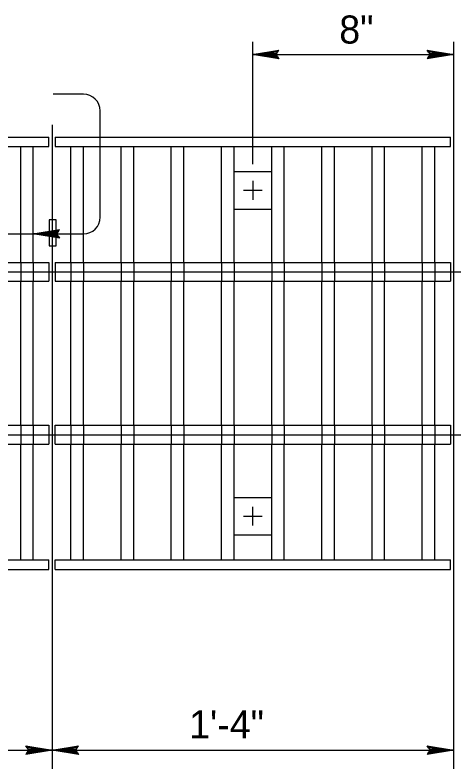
# Model space of a CAD drawing. Extents: x 0 to 2.83, y 0 to 1.83.
# Drawn here: x 1.5591 to 1.7412, y 0.3356 to 0.6489 of the extents above; entities that cross this region are included whole.
import ezdxf

# ---------------------------------------------------------------- set-up
doc = ezdxf.new("R2010")
doc.units = 0
for name, color, linetype in [('str_Center-Line-A', 7, 'Continuous'), ('str_Dimensions-A', 7, 'Continuous'), ('str_Masking-Shape-A', 7, 'Continuous'), ('str_Misc-Steel-A', 7, 'Continuous'), ('str_Text-A', 7, 'Continuous')]:
    doc.layers.add(name, color=color, linetype=linetype)

msp = doc.modelspace()

# ---------------------------------------------------------------- linework, layer by layer
at = {"layer": 'str_Center-Line-A'}
for p, q in [((1.74112, 0.63776), (1.74112, 0.60336)), ((1.57445, 0.60336), (1.57445, 0.40292)), ((1.74112, 0.60336), (1.74112, 0.40292)), ((1.23651, 0.54224), (1.75675, 0.54224)), ((1.23651, 0.47453), (1.75675, 0.47453)), ((1.57445, 0.40292), (1.57445, 0.33562)), ((1.74112, 0.40292), (1.74112, 0.33562))]:
    msp.add_line(p, q, dxfattribs=at)
at = {"layer": 'str_Dimensions-A'}
for p, q in [((1.65762, 0.63776), (1.65762, 0.58696)), ((1.65762, 0.63256), (1.66856, 0.63438)), ((1.65762, 0.63256), (1.66828, 0.63393)), ((1.668, 0.63347), (1.65762, 0.63256)), ((1.66772, 0.63301), (1.65762, 0.63256)), ((1.66744, 0.63256), (1.668, 0.63347)), ((1.668, 0.63347), (1.66856, 0.63438)), ((1.73075, 0.63347), (1.73018, 0.63438)), ((1.73018, 0.63438), (1.74112, 0.63256)), ((1.73046, 0.63393), (1.74112, 0.63256)), ((1.74112, 0.63256), (1.73075, 0.63347)), ((1.73075, 0.63347), (1.73131, 0.63256)), ((1.74112, 0.63256), (1.73103, 0.63301)), ((1.65762, 0.63256), (1.74112, 0.63256)), ((1.66744, 0.63256), (1.65762, 0.63256)), ((1.66856, 0.63073), (1.65762, 0.63256)), ((1.65762, 0.63256), (1.668, 0.63164)), ((1.66828, 0.63119), (1.65762, 0.63256)), ((1.65762, 0.63256), (1.66772, 0.6321)), ((1.668, 0.63164), (1.66744, 0.63256)), ((1.668, 0.63164), (1.66856, 0.63073)), ((1.74112, 0.63256), (1.73018, 0.63073)), ((1.73075, 0.63164), (1.73018, 0.63073)), ((1.74112, 0.63256), (1.73046, 0.63119)), ((1.73075, 0.63164), (1.74112, 0.63256)), ((1.73131, 0.63256), (1.73075, 0.63164)), ((1.73103, 0.6321), (1.74112, 0.63256)), ((1.73131, 0.63256), (1.74112, 0.63256)), ((1.56408, 0.34435), (1.56352, 0.34526)), ((1.56352, 0.34526), (1.57445, 0.34343)), ((1.5638, 0.3448), (1.57445, 0.34343)), ((1.57445, 0.34343), (1.58539, 0.34526)), ((1.57445, 0.34343), (1.58511, 0.3448)), ((1.58483, 0.34435), (1.58539, 0.34526)), ((1.73075, 0.34435), (1.73018, 0.34526)), ((1.73018, 0.34526), (1.74112, 0.34343)), ((1.73046, 0.3448), (1.74112, 0.34343)), ((1.40779, 0.34343), (1.57445, 0.34343)), ((1.57445, 0.34343), (1.56352, 0.34161)), ((1.56408, 0.34252), (1.56352, 0.34161)), ((1.57445, 0.34343), (1.5638, 0.34206)), ((1.57445, 0.34343), (1.56408, 0.34435)), ((1.56408, 0.34435), (1.56464, 0.34343)), ((1.56408, 0.34252), (1.57445, 0.34343)), ((1.56464, 0.34343), (1.56408, 0.34252)), ((1.57445, 0.34343), (1.56436, 0.34389)), ((1.56436, 0.34298), (1.57445, 0.34343)), ((1.56464, 0.34343), (1.57445, 0.34343)), ((1.58483, 0.34435), (1.57445, 0.34343)), ((1.58455, 0.34389), (1.57445, 0.34343)), ((1.57445, 0.34343), (1.74112, 0.34343)), ((1.58427, 0.34343), (1.57445, 0.34343)), ((1.58539, 0.34161), (1.57445, 0.34343)), ((1.57445, 0.34343), (1.58483, 0.34252)), ((1.58511, 0.34207), (1.57445, 0.34343)), ((1.57445, 0.34343), (1.58455, 0.34298)), ((1.58427, 0.34343), (1.58483, 0.34435)), ((1.58483, 0.34252), (1.58427, 0.34343)), ((1.58483, 0.34252), (1.58539, 0.34161)), ((1.74112, 0.34343), (1.73018, 0.34161)), ((1.73075, 0.34252), (1.73018, 0.34161)), ((1.74112, 0.34343), (1.73046, 0.34206)), ((1.74112, 0.34343), (1.73075, 0.34435)), ((1.73075, 0.34435), (1.73131, 0.34343)), ((1.73075, 0.34252), (1.74112, 0.34343)), ((1.73131, 0.34343), (1.73075, 0.34252)), ((1.74112, 0.34343), (1.73103, 0.34389)), ((1.73103, 0.34298), (1.74112, 0.34343)), ((1.73131, 0.34343), (1.74112, 0.34343))]:
    msp.add_line(p, q, dxfattribs=at)
at = {"layer": 'str_Masking-Shape-A'}
msp.add_lwpolyline([(1.5732, 0.55296), (1.5761, 0.55296), (1.5761, 0.56379), (1.5732, 0.56379)], close=True, dxfattribs=at)
at = {"layer": 'str_Misc-Steel-A'}
for p, q in [((1.40909, 0.59823), (1.57315, 0.59823)), ((1.57315, 0.59432), (1.57315, 0.59823)), ((1.57576, 0.59823), (1.73982, 0.59823)), ((1.57576, 0.59823), (1.57576, 0.59432)), ((1.73982, 0.59432), (1.73982, 0.59823)), ((1.40909, 0.59432), (1.57315, 0.59432)), ((1.56143, 0.54615), (1.56143, 0.59432)), ((1.56664, 0.54615), (1.56664, 0.59432)), ((1.57576, 0.59432), (1.73982, 0.59432)), ((1.58227, 0.54615), (1.58227, 0.59432)), ((1.58748, 0.54615), (1.58748, 0.59432)), ((1.6031, 0.54615), (1.6031, 0.59432)), ((1.60831, 0.54615), (1.60831, 0.59432)), ((1.62393, 0.54615), (1.62393, 0.59432)), ((1.62914, 0.54615), (1.62914, 0.59432)), ((1.64477, 0.54615), (1.64477, 0.59432)), ((1.64998, 0.54615), (1.64998, 0.59432)), ((1.6656, 0.54615), (1.6656, 0.59432)), ((1.67081, 0.54615), (1.67081, 0.59432)), ((1.68643, 0.54615), (1.68643, 0.59432)), ((1.69164, 0.54615), (1.69164, 0.59432)), ((1.70727, 0.54615), (1.70727, 0.59432)), ((1.71248, 0.54615), (1.71248, 0.59432)), ((1.7281, 0.54615), (1.7281, 0.59432)), ((1.73331, 0.54615), (1.73331, 0.59432)), ((1.64998, 0.58391), (1.6656, 0.58391)), ((1.65779, 0.58), (1.65779, 0.57219)), ((1.65388, 0.57609), (1.66169, 0.57609)), ((1.64998, 0.56828), (1.6656, 0.56828)), ((1.40909, 0.54615), (1.57315, 0.54615)), ((1.56143, 0.54615), (1.56143, 0.53833)), ((1.56664, 0.54615), (1.56664, 0.53833)), ((1.57315, 0.54615), (1.57315, 0.53833)), ((1.57576, 0.54615), (1.57576, 0.53833)), ((1.57576, 0.54615), (1.73982, 0.54615)), ((1.58227, 0.54615), (1.58227, 0.53833)), ((1.58748, 0.54615), (1.58748, 0.53833)), ((1.6031, 0.54615), (1.6031, 0.53833)), ((1.60831, 0.54615), (1.60831, 0.53833)), ((1.62393, 0.54615), (1.62393, 0.53833)), ((1.62914, 0.54615), (1.62914, 0.53833)), ((1.64477, 0.54615), (1.64477, 0.53833)), ((1.64998, 0.54615), (1.64998, 0.53833)), ((1.6656, 0.54615), (1.6656, 0.53833)), ((1.67081, 0.54615), (1.67081, 0.53833)), ((1.68643, 0.54615), (1.68643, 0.53833)), ((1.69164, 0.54615), (1.69164, 0.53833)), ((1.70727, 0.54615), (1.70727, 0.53833)), ((1.71248, 0.54615), (1.71248, 0.53833)), ((1.7281, 0.54615), (1.7281, 0.53833)), ((1.73331, 0.54615), (1.73331, 0.53833)), ((1.73982, 0.54615), (1.73982, 0.53833)), ((1.40909, 0.53833), (1.57315, 0.53833)), ((1.56143, 0.47844), (1.56143, 0.53833)), ((1.56664, 0.47844), (1.56664, 0.53833)), ((1.57576, 0.53833), (1.73982, 0.53833)), ((1.58227, 0.47844), (1.58227, 0.53833)), ((1.58748, 0.47844), (1.58748, 0.53833)), ((1.6031, 0.47844), (1.6031, 0.53833)), ((1.60831, 0.47844), (1.60831, 0.53833)), ((1.62393, 0.47844), (1.62393, 0.53833)), ((1.62914, 0.47844), (1.62914, 0.53833)), ((1.64477, 0.47844), (1.64477, 0.53833)), ((1.64998, 0.47844), (1.64998, 0.53833)), ((1.6656, 0.47844), (1.6656, 0.53833)), ((1.67081, 0.47844), (1.67081, 0.53833)), ((1.68643, 0.47844), (1.68643, 0.53833)), ((1.69164, 0.47844), (1.69164, 0.53833)), ((1.70727, 0.47844), (1.70727, 0.53833)), ((1.71248, 0.47844), (1.71248, 0.53833)), ((1.7281, 0.47844), (1.7281, 0.53833)), ((1.73331, 0.47844), (1.73331, 0.53833)), ((1.40909, 0.47844), (1.57315, 0.47844)), ((1.56143, 0.47844), (1.56143, 0.47063)), ((1.56664, 0.47844), (1.56664, 0.47063)), ((1.57315, 0.47844), (1.57315, 0.47063)), ((1.57576, 0.47063), (1.57576, 0.47844)), ((1.57576, 0.47844), (1.73982, 0.47844)), ((1.58227, 0.47844), (1.58227, 0.47063)), ((1.58748, 0.47844), (1.58748, 0.47063)), ((1.6031, 0.47844), (1.6031, 0.47063)), ((1.60831, 0.47844), (1.60831, 0.47063)), ((1.62393, 0.47844), (1.62393, 0.47063)), ((1.62914, 0.47844), (1.62914, 0.47063)), ((1.64477, 0.47844), (1.64477, 0.47063)), ((1.64998, 0.47844), (1.64998, 0.47063)), ((1.6656, 0.47844), (1.6656, 0.47063)), ((1.67081, 0.47844), (1.67081, 0.47063)), ((1.68643, 0.47844), (1.68643, 0.47063)), ((1.69164, 0.47844), (1.69164, 0.47063)), ((1.70727, 0.47844), (1.70727, 0.47063)), ((1.71248, 0.47844), (1.71248, 0.47063)), ((1.7281, 0.47844), (1.7281, 0.47063)), ((1.73331, 0.47844), (1.73331, 0.47063)), ((1.73982, 0.47844), (1.73982, 0.47063)), ((1.40909, 0.47063), (1.57315, 0.47063)), ((1.56143, 0.42245), (1.56143, 0.47063)), ((1.56664, 0.42245), (1.56664, 0.47063)), ((1.57576, 0.47063), (1.73982, 0.47063)), ((1.58227, 0.42245), (1.58227, 0.47063)), ((1.58748, 0.42245), (1.58748, 0.47063)), ((1.6031, 0.42245), (1.6031, 0.47063)), ((1.60831, 0.42245), (1.60831, 0.47063)), ((1.62393, 0.42245), (1.62393, 0.47063)), ((1.62914, 0.42245), (1.62914, 0.47063)), ((1.64477, 0.42245), (1.64477, 0.47063)), ((1.64998, 0.42245), (1.64998, 0.47063)), ((1.6656, 0.42245), (1.6656, 0.47063)), ((1.67081, 0.42245), (1.67081, 0.47063)), ((1.68643, 0.42245), (1.68643, 0.47063)), ((1.69164, 0.42245), (1.69164, 0.47063)), ((1.70727, 0.42245), (1.70727, 0.47063)), ((1.71248, 0.42245), (1.71248, 0.47063)), ((1.7281, 0.42245), (1.7281, 0.47063)), ((1.73331, 0.42245), (1.73331, 0.47063)), ((1.64998, 0.44849), (1.6656, 0.44849)), ((1.65779, 0.43677), (1.65779, 0.44458)), ((1.65388, 0.44068), (1.66169, 0.44068)), ((1.64998, 0.43287), (1.6656, 0.43287)), ((1.40909, 0.42245), (1.57315, 0.42245)), ((1.57315, 0.41854), (1.57315, 0.42245)), ((1.57576, 0.41854), (1.57576, 0.42245)), ((1.57576, 0.42245), (1.73982, 0.42245)), ((1.73982, 0.41854), (1.73982, 0.42245)), ((1.40909, 0.41854), (1.57315, 0.41854)), ((1.57576, 0.41854), (1.73982, 0.41854))]:
    msp.add_line(p, q, dxfattribs=at)
at = {"layer": 'str_Text-A'}
for p, q in [((1.56664, 0.55797), (1.57758, 0.55979)), ((1.56664, 0.55797), (1.5773, 0.55934)), ((1.57702, 0.55888), (1.56664, 0.55797)), ((1.57674, 0.55842), (1.56664, 0.55797)), ((1.57646, 0.55797), (1.56664, 0.55797)), ((1.57758, 0.55614), (1.56664, 0.55797)), ((1.56664, 0.55797), (1.57702, 0.55705)), ((1.5773, 0.5566), (1.56664, 0.55797)), ((1.56664, 0.55797), (1.57674, 0.55751)), ((1.57646, 0.55797), (1.57702, 0.55888)), ((1.57702, 0.55705), (1.57646, 0.55797)), ((1.57702, 0.55888), (1.57758, 0.55979)), ((1.57702, 0.55705), (1.57758, 0.55614))]:
    msp.add_line(p, q, dxfattribs=at)
for points in [[(1.58747, 0.61605), (1.58747, 0.61605), (1.57494, 0.61605)], [(1.59441, 0.56491), (1.59441, 0.56491), (1.59441, 0.60911), (1.59441, 0.60911)], [(1.48094, 0.55797), (1.58747, 0.55797), (1.58747, 0.55797)]]:
    msp.add_lwpolyline(points, dxfattribs=at)
for centre, start, end in [((1.58747, 0.60911), 0, 90), ((1.58747, 0.56491), 270, 360)]:
    msp.add_arc(centre, 0.00694, start, end, dxfattribs=at)

# ---------------------------------------------------------------- texts
at = {"layer": 'str_Dimensions-A'}
for s, height, p in [('8"', 0.011666, (1.69364, 0.63708)), ('1\'-4"', 0.011667, (1.63132, 0.34827))]:
    msp.add_text(s, height=height, dxfattribs=at).set_placement(p)

doc.saveas('drawing.dxf')
